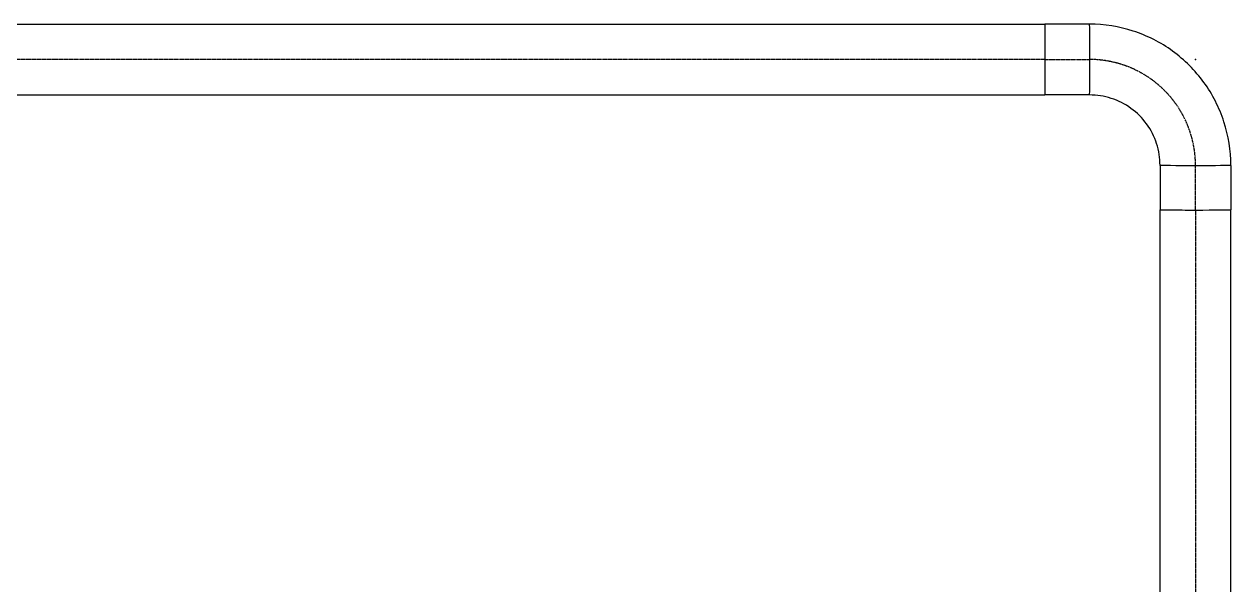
# Model space of a CAD drawing. Header units: millimetres. Extents: x 48717 to 75522, y 76128 to 88842.
# Drawn here: x 74440 to 75522, y 84711 to 85214 of the extents above; entities that cross this region are included whole.
import ezdxf

# ---------------------------------------------------------------- set-up
doc = ezdxf.new("R2010")
doc.units = ezdxf.units.MM
doc.linetypes.add('CENTER2', pattern=[1.125, 0.75, -0.125, 0.125, -0.125])
doc.layers.add('Top (Plan) View2-CENTER', color=1, linetype='CENTER2')
doc.layers.add('Top (Plan) View2-DV90-S1B-002d', color=120, linetype='Continuous')

# ---------------------------------------------------------------- blocks, each defined once
blk = doc.blocks.new('*U1006')
at = {"layer": 'Top (Plan) View2-CENTER'}
blk.add_line((75355.3, 85181.9), (71490.3, 85181.9), dxfattribs=at)
at = {"layer": 'Top (Plan) View2-DV90-S1B-002d', "color": 0, "linetype": 'ByBlock', "lineweight": -2}
for p, q in [((71490.3, 85213.6), (75355.3, 85213.6)), ((71490.3, 85150.1), (75355.3, 85150.1))]:
    blk.add_line(p, q, dxfattribs=at)
for start_param, end_param in [(1.570796, 3.141593), (0, 1.570796)]:
    blk.add_ellipse((75355.3, 85181.9), major_axis=(0, -31.8), ratio=0.01, start_param=start_param, end_param=end_param, dxfattribs=at)
blk = doc.blocks.new('*U1035')
at = {"layer": 'Top (Plan) View2-CENTER'}
for p, q in [((75355.6, 85181.9), (75395.3, 85181.9)), ((75490.3, 85046.9), (75490.3, 85086.9))]:
    blk.add_line(p, q, dxfattribs=at)
blk.add_ellipse((75395.3, 85086.9), major_axis=(-67.2, -67.2), ratio=0.9999, start_param=-3.926941, end_param=-2.356144, dxfattribs=at)
blk.add_point((75490.3, 85181.9), dxfattribs=at)
at = {"layer": 'Top (Plan) View2-DV90-S1B-002d', "color": 0, "linetype": 'ByBlock', "lineweight": -2}
for p, q in [((75395.3, 85213.6), (75355.3, 85213.6)), ((75395.3, 85150.1), (75355.3, 85150.1)), ((75458.5, 85086.9), (75458.5, 85046.9)), ((75522, 85086.9), (75522, 85046.9))]:
    blk.add_line(p, q, dxfattribs=at)
for centre, start_param, end_param in [((75355.3, 85181.9), 1.560796, 3.141592), ((75395.3, 85181.9), 0, 3.141593), ((75355.3, 85181.9), 6.278185, 7.843981)]:
    blk.add_ellipse(centre, major_axis=(0, -31.7), ratio=0.009999, start_param=start_param, end_param=end_param, dxfattribs=at)
at = {"layer": 'Top (Plan) View2-DV90-S1B-002d', "color": 0, "linetype": 'ByBlock', "lineweight": -2, "extrusion": (0, 0, -1)}
for centre, start_param, end_param in [((75490.3, 85086.9), 3.131593, 3.141593), ((75490.3, 85086.9), 0, 3.131593), ((75490.3, 85046.9), 1.560797, 3.141593), ((75490.3, 85046.9), 0, 1.560797)]:
    blk.add_ellipse(centre, major_axis=(31.8, 0), ratio=0.01, start_param=start_param, end_param=end_param, dxfattribs=at)
at = {"layer": 'Top (Plan) View2-DV90-S1B-002d', "color": 0, "linetype": 'ByBlock', "lineweight": -2}
for points in [[(75522, 85086.9), (75522, 85100.2), (75519.9, 85113.4), (75511.7, 85138.7), (75505.6, 85150.7), (75490, 85172.1), (75480.5, 85181.6), (75459.1, 85197.2), (75447.1, 85203.3), (75421.8, 85211.5), (75408.6, 85213.6), (75395.3, 85213.6)], [(75458.5, 85086.9), (75458.5, 85093.5), (75457.5, 85100.1), (75453.4, 85112.7), (75450.4, 85118.7), (75442.6, 85129.4), (75437.8, 85134.2), (75427.1, 85141.9), (75421.1, 85145), (75408.5, 85149.1), (75401.9, 85150.1), (75395.3, 85150.1)]]:
    blk.add_open_spline(points, degree=3, knots=[0, 0, 0, 0, 0.314159, 0.314159, 0.628319, 0.628319, 0.942478, 0.942478, 1.256637, 1.256637, 1.570796, 1.570796, 1.570796, 1.570796], dxfattribs=at)
blk = doc.blocks.new('*U1037')
at = {"layer": 'Top (Plan) View2-CENTER'}
blk.add_line((75490.3, 85046.6), (75490.3, 79416.9), dxfattribs=at)
at = {"layer": 'Top (Plan) View2-DV90-S1B-002d', "color": 0, "linetype": 'ByBlock', "lineweight": -2}
for p, q in [((75458.5, 79416.9), (75458.5, 85046.9)), ((75522, 79416.9), (75522, 85046.9))]:
    blk.add_line(p, q, dxfattribs=at)
at = {"layer": 'Top (Plan) View2-DV90-S1B-002d', "color": 0, "linetype": 'ByBlock', "lineweight": -2, "extrusion": (0, 0, -1)}
for start_param, end_param in [(1.570796, 3.141593), (0, 1.570796)]:
    blk.add_ellipse((75490.3, 85046.9), major_axis=(31.8, 0), ratio=0.01, start_param=start_param, end_param=end_param, dxfattribs=at)

msp = doc.modelspace()

# ---------------------------------------------------------------- block references
at = {"layer": 'Top (Plan) View2-DV90-S1B-002d'}
for name in ['*U1006', '*U1035', '*U1037']:
    msp.add_blockref(name, (0, 0), dxfattribs=at)

doc.saveas('drawing.dxf')
